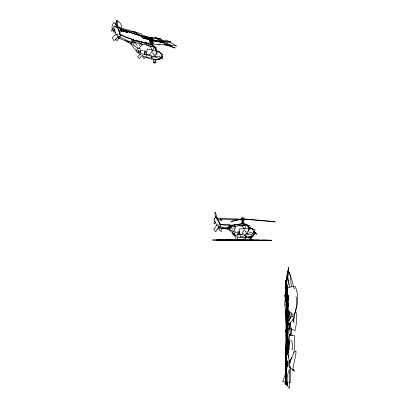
<?xml version="1.0" encoding="UTF-8"?>
<svg xmlns="http://www.w3.org/2000/svg" width="409" height="409" viewBox="0 0 409 409"><rect width="100%" height="100%" fill="white"/><g stroke="black" fill="none" stroke-linecap="round" stroke-linejoin="round"><path stroke-width="0.61" d="M287.128 382.507L287.103 385.963L287.077 382.507M286.223 297.415L286.228 296.29M286.458 296.949L286.458 295.83M286.484 288.008L286.474 285.773L286.525 288.008M286.515 366.336L286.53 360.723M286.551 353.989L286.612 333.79M286.852 287.43L286.852 285.702L286.837 287.43M286.704 384.302L286.719 378.708L286.704 384.302L286.673 379.266M286.637 366.331L286.653 360.718M286.75 366.336L286.77 360.728M286.791 353.995L286.852 333.79M286.873 366.331L286.893 360.723M286.913 353.989L287.011 320.319L287.026 330.073M287.016 318.637L287.021 316.955M287.026 315.83L287.036 311.903M287.205 366.418L287.21 361.96M287.282 384.051L287.271 382.364M285.886 370.835L285.819 384.225L287.604 287.174L287.317 296.096M287.021 301.172L287.087 287.905L285.231 384.056L285.676 370.799M286.883 293.386L286.934 286.653L287.006 293.386M241.867 224.429L241.929 219.72M242.818 224.459L242.885 219.756M285.937 375.298L285.819 384.225L287.604 287.174L287.328 298.887M286.821 293.386L286.934 286.653L286.944 293.391M286.852 301.167L287.087 287.905L285.231 384.056L285.508 370.794M286.101 365.257L286.264 356.336M286.51 342.952L286.673 334.025M286.919 320.641L287.082 311.714M153.569 58.952L153.482 62.761L154.97 62.95L155.052 59.141M286.648 288.677L286.673 287.537M289.823 335.089L289.848 334.071M144.576 50.91L144.489 54.515L146.565 54.75L145.399 50.501L144.489 54.515L140.645 53.502L140.384 50.215L143.196 50.834M288.355 306.648L288.672 302.803L288.14 309.869M288.319 356.188L288.36 354.951L288.519 356.152M287.486 354.26L288.555 338.918M288.028 295.467L287.885 300.82L287.113 287.256L286.218 282.041L287 275.559L287.282 276.74M156.744 54.786L157.204 51.432L147.296 48.973L146.805 51.79L146.601 57.296L156.177 56.948M250.364 240.119L250.339 240.594L251.325 240.313L251.607 235.553M250.395 239.643L250.594 236.31M288.447 357.405L288.56 339.531M116.151 25.562L116.478 20.813L117.552 20.941L117.178 26.365M285.717 305.727C287.026 297.266 284.94 288.805 285.462 280.308L286.479 288.585M287.731 361.183L286.111 370.462M289.327 341.443L288.647 347.676L287.926 334.731L290.037 323.074M219.009 228.248L218.856 229.398L221.105 231.617L221.427 228.14M291.714 312.9L291.551 314.092L292.184 316.418M155.982 49.97L156.32 47.618L154.07 46.381M288.008 310.763L287.936 312.241L288.677 312.481L288.417 310.61M234.853 235.068L234.669 236.187L233.948 234.654M286.096 285.62L288.008 270.87L287.593 277.031L286.065 285.952M244.101 237.583L243.81 239.147L245.282 240.216L245.927 236.775M285.651 288.054L285.303 289.92L285.738 287.65M115.072 29.811L114.806 31.023L113.666 30.302M252.716 235.911L252.435 237.133L251.504 237.343M153.917 62.311L153.804 62.781L155.216 62.966L156.126 59.203M288.989 323.335L288.774 324.235L286.873 315.518M287.307 305.615C288.642 301.377 289.117 296.729 287.225 292.573M285.63 372.778L284.766 376.265L282.665 381.602L287.583 382.451M286.878 288.948L288.677 281.775C286.816 277.021 289.081 272.2 288.693 267.374C286.924 274.393 286.044 281.709 286.689 288.938M288.166 372.711L287.179 377.343L287.082 380.523L287.542 385.651L289.332 388.55L289.214 375.477L289.562 369.332L288.299 372.2M233.202 230.988L232.389 234.066L233.938 234.48M233.856 228.524L234.996 224.214L237.706 224.96L246.034 225.645L244.459 229.004M290.436 335.411L291.034 333.146M286.336 295.927C283.836 301.663 284.761 307.824 286.469 313.652M291.683 357.415L289.858 363.238M150.359 44.627L151.243 41.646M151.555 40.603L151.688 40.159M159.607 38.579L166.33 41.989L162.68 40.885L155.548 37.659L158.554 38.594L159.643 38.461M238.57 231.816L237.563 235.017L233.871 235.155L234.848 232.389L237.951 232.113M117.787 27.756L118.124 26.069L117.092 24.929M149.996 39.688L148.539 44.152L149.351 44.443M149.76 44.591L151.069 40.578M245.011 236.095L245.737 233.892L247.742 233.406M167.061 43.789L167.363 42.904M286.06 309.373L286.428 308.314M287.016 345.145L288.524 341.132M236.187 236.136L234.746 239.613L236.279 240.681L237.982 236.566M214.326 219.178L215.395 216.826L220.875 224.74M243.938 230.124L241.842 234.608L240.763 234.705M294.189 317.149C292.849 319.812 291.172 322.604 288.534 324.127L287.435 321.648L288.872 320.498L291.97 315.891L293.636 316.837M215.006 221.049L213.81 223.13L214.48 223.881L215.374 222.327M216.499 218.457L216.796 217.936L217.465 218.692L217.169 219.214M119.121 38.022L116.964 40.864L115.568 38.86M137.905 47.817L136.202 50.517L140.256 52.781M138.927 46.197L141.652 41.876L145.001 43.783L154.444 47.505L152.45 50.506M151.785 51.503L149.132 55.501L147.383 54.985M143.176 56.345L142.572 57.117L144.162 58.768L145.568 56.969M132.097 42.556L130.962 43.993L132.015 45.506L135.543 49.74L137.649 53.119L138.804 51.779M132.853 41.595L133.61 40.639L137.071 45.317M150.947 40.389L152.485 38.548L150.686 37.863L149.152 39.709L150.231 40.118M243.283 219.142L243.58 218.805L275.196 221.586L274.899 221.923L244.337 219.234M253.411 234.423L254.214 233.565L253.59 231.56M140.282 54.024L137.639 56.831L139.264 58.487L142.388 55.169M218.186 228.12L219.009 227.276M219.832 226.433L220.656 225.589L216.228 216.78L213.774 219.204L217.026 225.666M131.626 40.634L130.716 41.514L145.875 44.97L150.517 46.733L152.946 45.287L150.451 44.198L152.874 45.281M113.881 30.169L113.037 30.966L115.486 32.766M253.733 233.605L256.131 232.005L253.877 234.7L253.498 235.921L252.195 236.837L251.586 237.041L251.382 236.683M151.437 57.25L153.186 55.951L155.461 56.14M114.004 28.39L111.279 30.205L111.856 31.186L114.581 29.366M293.882 352.364L296.024 350.994C296.177 357.64 292.762 363.831 293.064 370.416L294.904 371.219L292.808 369.163M289.347 328.647L286.898 329.726M113.922 27.035L116.57 25.516L117.858 28.313M243.795 225.379L246.3 224.071L248.329 226.274L249.551 228.943M164.484 41.018L166.397 40.036L176.846 46.135L172.782 45.358L168.094 45.021M117.291 37.689L120.65 36.069L118.313 29.428M158.641 39.008L157.409 39.33L160.103 40.788M119.162 32.786L121.524 31.462L120.481 30.138M287.2 337.456L288.381 337.006M248.258 234.25L240.543 237.128L239.367 231.806L239.173 228.984L248.692 228.488L248.943 231.796M248.754 233.115L251.208 232.256L253.958 234.694C251.745 236.264 248.744 237.593 246.029 236.959M160.481 42.255L161.698 41.958M286.142 294.603L284.301 295.032L285.768 299.649M236.422 224.74L241.228 223.897M246.791 231.908L245.579 232.148L244.659 229.817M161.662 56.524L162.317 56.401L159.75 59.336L156.269 59.52M235.845 224.771L241.627 223.876M234.873 224.919L232.706 225.17M233.549 225.154L234.766 225.011M232.22 225.221L229.112 225.497M232.271 225.282L230.466 225.431L227.598 227.384L238.411 225.783L242.189 226.013L245.579 224.168L242.547 223.841M249.858 228.432L252.68 228.278L252.864 229.383M227.113 240.134L226.601 240.165L230.323 240.149M257.823 240.293L258.718 240.267L256.545 240.282M154.484 54.157L153.37 54.167L152.603 51.427M226.535 239.945L216.612 240.042L227.971 240.247M256.111 240.328L267.834 240.226L261.964 240.119M251.218 240.328L271.873 240.241L258.519 240.057M228.181 239.914L235.359 239.96M231.642 239.95L212.629 240.022L235.783 240.293M229.618 240.042L226.785 240.006L231.049 240.047M244.285 240.318L245.916 240.323M253.14 240.364L240.86 240.308M236.438 239.96L247.394 239.981M248.723 240.134L249.894 240.139M236.417 240.17L258.289 240.267L254.996 240.282M228.641 240.17L245.604 240.236M232.844 240.022L235.185 240.037M236.213 240.042L237.24 240.047M242.455 240.078L236.366 240.073M251.08 240.114L252.711 240.124M230.748 240.017L234.5 240.063M238.064 240.083L249.894 240.109M250.993 240.139L257.619 240.149L255.61 240.17M239.193 240.303L234.945 240.308M240.947 240.339L231.535 240.303M250.702 240.001L254.204 240.022M246.637 240.006L249.485 240.022M252.593 240.042L260.206 240.103M236.55 240.287L229.577 240.247L230.615 240.272M242.317 219.137L220.083 218.897L241.555 219.28M240.61 234.311L243.953 233.953L246.249 237.45L240.446 237.491L237.741 236.949M164.06 44.775L166.933 44.944M243.559 219.853L244.516 219.914L242.721 218.012L241.356 217.931L242.435 219.071M249.669 237.307L250.512 237.363M249.004 237.235L245.553 236.806M156.657 56.212L159.638 56.243L160.517 58.855C157.736 59.816 154.265 59.903 151.637 58.533M152.163 42.429L153.278 42.51M243.048 240.211L243.386 240.109L239.02 240.195M158.804 44.371L159.985 44.479M245.446 224.173L243.519 223.917M221.504 228.053L224.464 228.299L222.067 228.023M220.149 227.92L218.866 227.757M246.934 224.935L249.48 225.466L250.84 228.897M151.933 40.128L157.122 40.522L158.165 40.956L158.227 41.381L157.097 40.88L151.657 40.276M130.9 42.301L131.407 42.362L131.969 44.499M218.273 227.767C222.092 228.432 226.213 229.06 229.93 227.639L229.802 225.006L223.524 224.919L219.781 224.229M219.618 227.716L220.267 227.808M219.643 224.234L224.02 224.894L230.661 224.96L231.55 225.666M149.27 37.95L160.328 38.446L151.519 37.684L144.08 36.084M291.709 349.22L292.803 349.388L292.011 341.326L291.612 340.758L290.63 340.533M218.248 226.443L228.641 228.033L230.098 229.97M288.81 382.66L290.037 382.87L290.768 380.692L290.635 367.394M225.042 228.391L226.172 228.651M149.909 39.949L141.892 37.751L149.929 39.811M227.905 229.096L226.719 228.8M145.722 54.581L146.831 54.852M132.542 39.755L149.065 43.671M224.904 228.396L229.776 229.868M131.8 39.714L149.132 43.676M145.103 36.922L140.691 35.716L137.695 33.732M146.58 54.351L151.412 55.496L152.087 59.239L149.433 58.605L142.434 55.772M123.544 30.097L122.613 29.78L148.871 38.753M138.37 35.108L147.634 38.241M123.85 30.297L137.746 34.995M234.567 225.799L232.184 224.986L229.48 229.684L233.646 231.479L235.927 226.596L235.231 226.126M155.957 50.333L159.372 51.56M118.886 28.052L116.161 27.045L129.356 30.215L133.354 32.132L122.317 29.407L119.98 28.446M119.801 28.962L121.417 29.55C122.685 25.808 120.159 21.948 116.734 20.45L115.614 23.645L116.279 24.243M152.143 42.582L153.217 42.976M152.485 39.494L158.758 41.81M159.546 42.101L160.328 42.393M167.388 44.995L175.231 47.894L174.515 47.976L165.89 44.796M151.77 39.581L158.048 41.897M150.89 39.98L152.122 40.455L151.739 38.502L149.98 37.822L150.169 38.799M120.072 38.385L118.395 37.684M290.937 328.81L294.955 330.59C296.576 323.984 297.476 316.898 295.543 310.262M117.593 37.423C122.526 39.709 127.623 42.316 133.145 42.521L132.664 39.458C128.129 38.512 123.758 36.278 119.561 34.233M119.484 34.228L124.699 36.621L133.129 39.484L133.83 40.537M118.027 37.352L118.825 37.71M247.062 224.924L248.677 225.681M138.043 40.9L140.062 41.856M236.136 236.295L232.961 233.069L234.342 233.784M117.807 36.084L129.556 41.677M288.488 348.151L289.408 348.611M130.323 43.272L131.258 43.753M162.255 41.953L164.408 43.119M128.406 42.265L126.371 41.13M145.001 42.071L147.603 43.507M251.024 228.299L252.384 228.943L252.874 230.006L257.123 234.459L255.492 233.815M245.87 224.72L244.873 224.147L247.44 226.32L249.439 228.948M136.846 32.996L134.694 31.744L136.693 33.068M125.594 40.762L131.355 44.157M140.589 52.03L138.206 50.266L138.825 53.323L140.609 54.627M287.532 310.472L293.902 315.232C298.105 306.269 299.143 295.641 295.17 286.412L284.94 287.696L285.743 289.26M158.278 51.34C161.31 52.751 162.204 55.961 162.654 59.065L160.42 57.735M117.501 26.708L118.896 27.786M119.827 28.502L122.148 30.302L121.529 31.227L120.134 30.148M234.393 230.911L235.405 231.714M242.292 226.162L244.193 228.718M232.419 232.839L229.337 229.822L229.469 225.64L232.639 229.209M250.4 228.401L248.58 226.576M289.649 366.679L293.064 370.416M139.627 48.334L140.732 49.55M286.949 346.699L288.033 347.921M253.877 231.617L255.098 233.043M116.504 25.598L114.147 22.439C112.173 24.218 111.483 27.122 112.526 29.581M288.596 271.407C291.745 275.743 289.874 281.704 291.816 286.612M152.163 50.108L150.256 46.759L153.416 45.281L155.558 48.328L156.601 51.514L155.072 48.303L152.639 45.235L153.068 46.365M285.64 358.412L285.124 357.297C291.193 351.203 288.376 342.558 289.649 335.032L294.465 335.631C295.047 345.222 295.62 355.835 287.696 362.875L286.152 359.531M288.488 271.458L291.285 277.829L294.24 289.337M118.324 29.428L120.583 35.077M117.664 27.316L117.02 25.542L113.62 27.02L116.345 35.2M249.587 236.607L250.865 240.339L249.751 240.625L248.473 236.893M295.988 296.586C298.662 305.068 293.463 313.739 293.759 322.236L292.972 319.327M151.212 39.126L152.925 44.29L151.887 44.325L150.287 39.504M289.378 360.503L290.129 362.855M289.327 312.026L290.068 318.718M217.107 218.892L215.502 212.22L214.689 212.435L215.809 217.102M287.706 278.519L289.823 287.394M289.398 311.694L290.119 315.278L290.155 318.688M289.807 334.051L290.032 335.262M288.105 295.666L288.544 298.166M288.565 363.596L288.846 365.518L290.221 368.56L288.601 356.75M291.039 327.635L292.052 335.508M288.059 310.339L289.148 321.346M288.452 323.355L289.015 329.24M289.311 323.141L290.349 335.109M286.101 332.865L285.86 329.695L286.044 337.635M290.441 322.686L291.09 331.346M243.922 224.403L243.744 219.71L242.793 219.679L242.946 223.743M290.221 322.261L290.298 325.094M285.835 291.223L286.055 299.741M286.862 382.062L286.934 384.9L286.627 379.271M286.484 296.285L286.51 297.415M286.418 296.29L286.433 297.415M285.789 291.228L285.952 301.448M286.203 311.663L286.433 329.828M286.719 353.105L286.735 354.24M286.821 361.055L286.883 366.162M286.06 309.961L286.305 329.833M286.597 353.11L286.607 354.245M286.694 361.055L286.76 366.167M285.84 301.443L285.748 291.228L285.712 301.448M285.947 309.961L286.096 321.883M286.581 361.055L286.648 366.162M285.819 309.966L286.096 332.103M286.504 365.032L286.52 366.167M286.975 317.057L286.985 318.171M287.006 319.848L287.266 344.434M287.297 347.226L287.369 353.928M286.934 319.853L287.195 344.434L287.164 337.563M287.225 347.226L287.297 353.933M286.919 333.417L287.036 344.669M287.062 346.919L287.128 353.667M287.215 361.546L287.236 363.795M286.919 341.858L286.944 344.669M286.97 346.919L287.052 354.797M287.118 360.983L287.169 366.045M286.96 361.551L286.985 363.8M286.786 353.673L286.801 354.797M286.867 360.989L286.919 366.05M286.96 317.016L286.965 318.156M286.98 320.431L287.026 330.114M287.062 337.517L287.098 344.352M287.118 347.768L287.128 350.043M286.913 328.407L286.924 330.114M286.96 337.517L286.995 344.352M287.011 347.768L287.021 350.048M286.295 296.29L286.3 297.415M287.113 317.394L287.113 318.545M287.118 320.273L287.144 330.068M287.184 346.781L287.195 349.664M286.99 317.394L286.995 318.545M287.041 337.563L287.057 344.475M287.067 346.781L287.072 349.664M286.924 337.563L286.939 344.475M286.944 346.781L286.954 349.664M286.745 308.821L286.525 287.016L286.423 330.068M286.791 333.979L286.827 354.107M286.842 360.815L286.857 368.642M286.622 308.821L286.525 287.016L286.504 307.144M286.668 333.979L286.709 354.112M286.719 360.82L286.735 368.647M286.556 333.979L286.591 354.107M286.602 360.815L286.612 366.408M286.479 360.82L286.494 368.647M239.674 240.405A156.499 1.431 0.3 0 1 232.496 240.38M286.632 286.264L286.653 287.404L286.632 286.264M286.939 382.062L286.934 384.9L286.913 382.062M286.249 286.162L286.285 287.849L286.249 286.162M285.666 371.045L285.605 384.445L287.399 287.338L285.666 371.045M286.658 382.047L286.637 384.291L286.678 382.047M285.799 371.05L285.605 384.445L287.399 287.338L285.799 371.05M288.222 312.829L288.064 320.768L287.169 319.562L287.982 317.118L288.304 309.869L287.916 312.236L288.222 312.829M170.405 41.503L170.379 41.83C167.48 44.208 162.93 41.876 159.566 41.503L158.871 40.537L165.441 41.703L167.511 41.703L167.971 41.125L170.405 41.503M118.119 27.326C116.182 31.457 125.706 31.299 127.715 32.746C125.895 31.212 118.728 31.524 120.532 27.868L118.119 27.326M217.343 217.818L217.143 218.897L221.468 220.886L221.668 219.807L217.343 217.818M239.147 231.177L237.563 235.017L239.608 234.664L239.147 231.177M217.215 229.25L215.717 231.893L213.81 229.659L215.712 226.52L217.92 224.577L218.687 227.588L218.196 227.741L217.215 229.25M157.598 51.304L154.648 56.038L157.767 58.124L159.714 58.896L162.705 54.438L157.598 51.304M249.781 228.36L246.586 233.483L249.976 234.592L251.724 234.735L255.134 229.889L249.781 228.36M242.655 217.859L240.932 219.945L242.358 220.027L244.086 217.946L242.655 217.859M142.439 44.678L138.779 48.686L132.859 44.693L136.504 40.813L142.439 44.678M117.117 37.904L114.029 40.695L112.127 37.7L114.944 35.271L117.613 34.024L118.201 37.439L117.117 37.904M231.903 221.223L230.978 221.555L242.624 218.795L231.903 221.223M154.822 41.544L152.24 41.554L153.539 44.126L171.739 45.389L159.919 41.907L154.822 41.544M153.452 40.235C146.248 38.221 138.958 34.806 132.286 31.283L141.514 33.835L141.943 34.734L142.828 35.23L148.457 37.485L153.452 40.235"/></g></svg>
